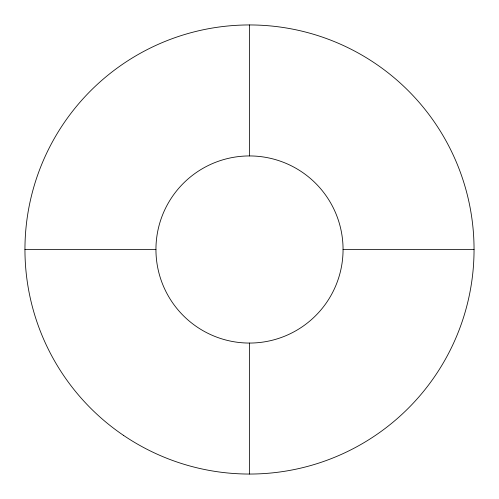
<?xml version="1.0" encoding="UTF-8"?>
<svg xmlns="http://www.w3.org/2000/svg" width="499" height="499" viewBox="0 0 499 499"><rect width="100%" height="100%" fill="white"/><g stroke="black" fill="none" stroke-linecap="round" stroke-linejoin="round"><path stroke-width="0.75" d="M24.95 249.5L155.938 249.5M343.062 249.5A93.562 93.562 0 0 0 202.719 168.475A93.562 93.562 0 0 0 202.719 330.525A93.562 93.562 0 0 0 343.062 249.5L474.05 249.5M249.5 24.95L249.5 155.938M249.5 343.062L249.5 474.05M123.64 435.459A224.55 224.55 0 0 0 473.476 265.518A224.55 224.55 0 0 0 151.384 47.517A224.55 224.55 0 0 0 123.64 435.459"/></g></svg>
